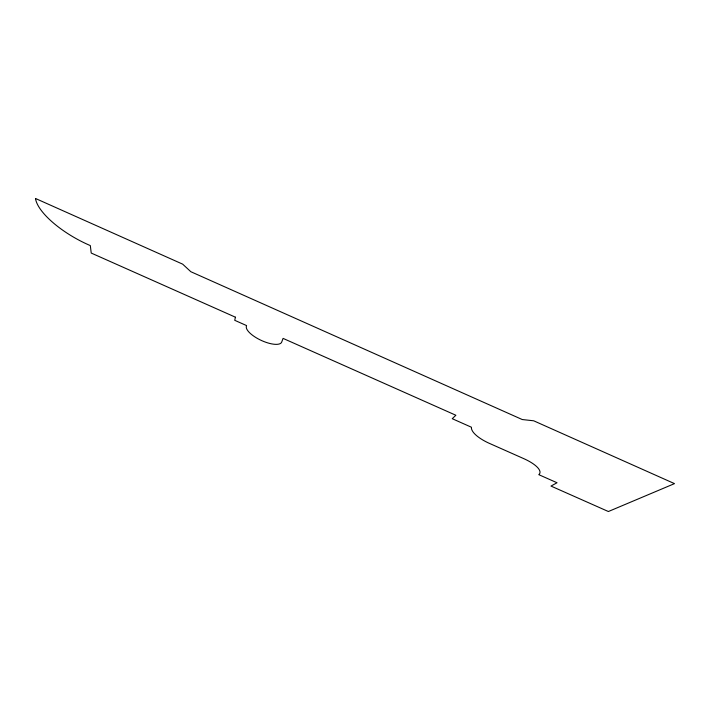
<?xml version="1.0" encoding="UTF-8"?>
<svg xmlns="http://www.w3.org/2000/svg" width="710" height="710" viewBox="0 0 710 710"><rect width="100%" height="100%" fill="white"/><g stroke="black" fill="none" stroke-linecap="round" stroke-linejoin="round"><path stroke-width="1.06" d="M235.436 317.201L234.726 320.308L246.556 325.57L246.361 326.325A19.365 6.931 24.9 0 0 261.972 340.729A19.365 6.931 24.9 0 0 281.71 342.042L283.068 338.386L455.882 415.261L452.234 418.696L471.458 427.242A29.474 10.286 19.4 0 0 488.373 442.916L523.856 458.678A26.572 8.724 19.2 0 1 538.775 474.653L557.039 482.756L550.978 486.066L608.381 511.519L674.5 483.625L533.698 420.799L522.249 419.539L190.839 271.717L182.674 264.155L35.5 198.48A56.01 20.208 29.6 0 0 90.321 245.589L91.226 253.053L235.436 317.201"/></g></svg>
